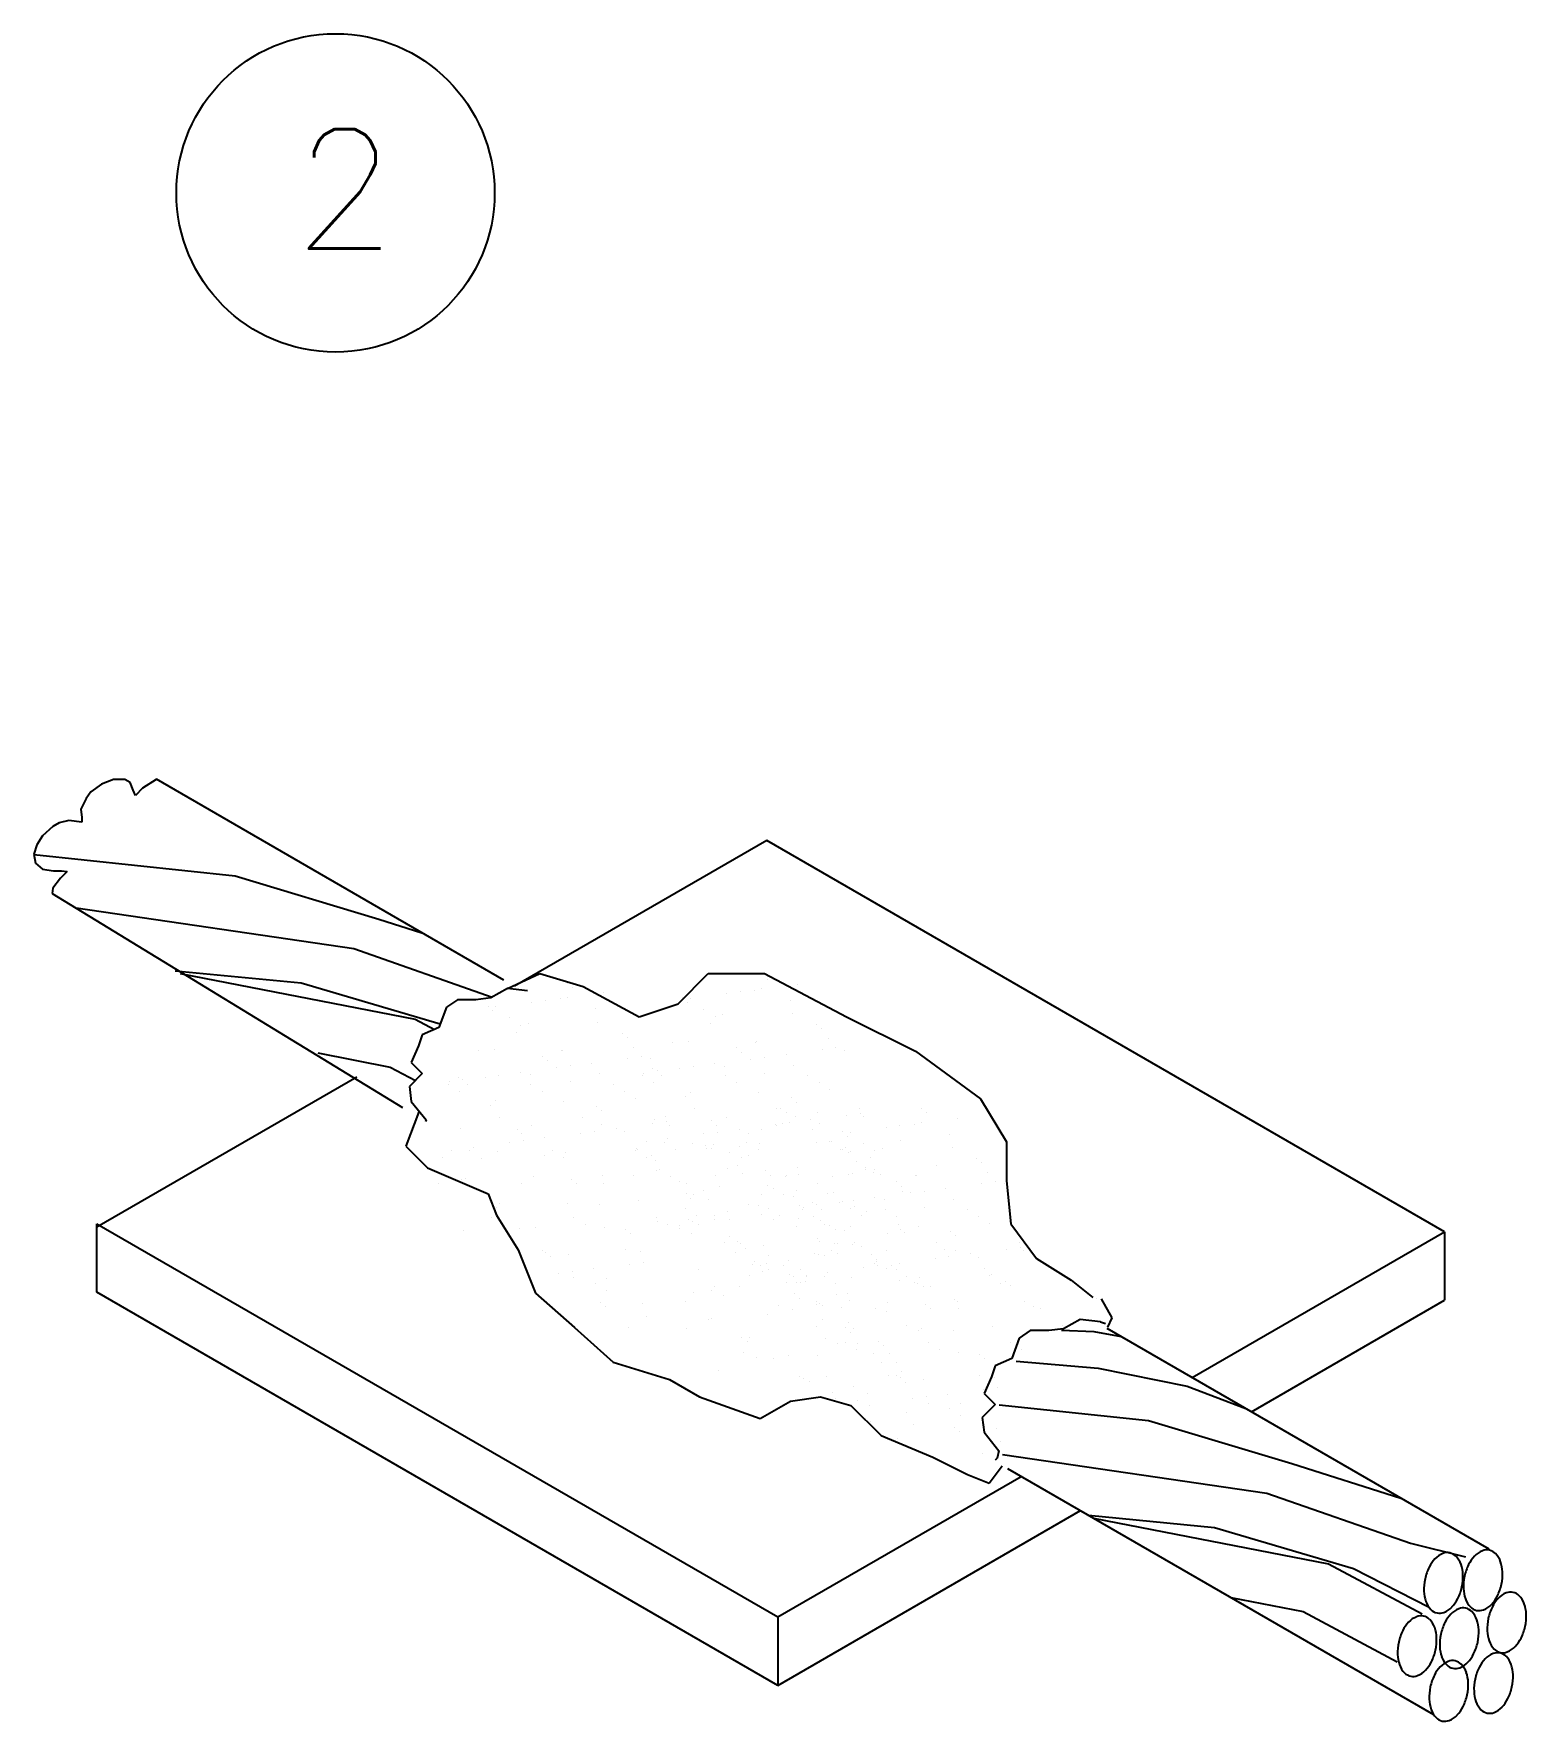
# Model space of a CAD drawing. Header units: millimetres. Extents: x 1852829 to 1882754, y -270850 to -231658.
# Drawn here: x 1858827.2 to 1859048.8, y -238051 to -237800.5 of the extents above; entities that cross this region are included whole.
import ezdxf
from ezdxf.enums import TextEntityAlignment as Align

# ---------------------------------------------------------------- set-up
doc = ezdxf.new("R2010")
doc.units = ezdxf.units.MM
doc.layers.add('DETAYLAR', color=7, linetype='Continuous')
doc.styles.add('ELEKTRIK', font='romanstw.shx', dxfattribs={"height": 0.2})

# ---------------------------------------------------------------- blocks, each defined once
blk = doc.blocks.new('TD1')
at = {"color": 4, "ltscale": 40}
for p, q in [((-235.44, 1341.51), (-238.09, 1339.59)), ((-232.5, 1342.68), (-235.44, 1341.51)), ((-229.7, 1342.68), (-232.5, 1342.68)), ((-228.38, 1341.95), (-229.7, 1342.68)), ((-227.64, 1340.04), (-228.38, 1341.95)), ((-227.05, 1338.71), (-227.64, 1340.04)), ((-225.29, 1340.48), (-227.05, 1338.71)), ((-221.9, 1342.68), (-225.29, 1340.48)), ((-221.86, 1342.7), (-221.9, 1342.68)), ((-135.84, 1293.04), (-221.86, 1342.7)), ((-239.27, 1337.98), (-240.59, 1335.33)), ((-238.09, 1339.59), (-239.27, 1337.98)), ((-245.89, 1331.95), (-247.51, 1331.07)), ((-243.53, 1332.54), (-245.89, 1331.95)), ((-240.3, 1332.1), (-243.53, 1332.54)), ((-240.59, 1335.33), (-240.3, 1333.27)), ((-240.3, 1333.27), (-240.3, 1332.1)), ((-250.01, 1328.71), (-251.48, 1326.51)), ((-247.51, 1331.07), (-250.01, 1328.71)), ((-70.76, 1327.58), (-133.26, 1291.54)), ((96.94, 1230.76), (-70.76, 1327.58)), ((-251.48, 1326.51), (-252.21, 1324.15)), ((-252.21, 1324.15), (-251.77, 1321.95)), ((-251.77, 1321.95), (-250.01, 1320.48)), ((-250.01, 1320.48), (-247.36, 1320.04)), ((-247.36, 1320.04), (-245.3, 1320.04)), ((-243.97, 1319.89), (-245.59, 1318.27)), ((-245.3, 1320.04), (-243.97, 1319.89)), ((-247.51, 1315.77), (-247.68, 1314.49)), ((-245.59, 1318.27), (-247.51, 1315.77)), ((-247.68, 1314.49), (-160.99, 1261.51)), ((-135, 1290.92), (-126.97, 1294.67)), ((-126.97, 1294.67), (-116.27, 1291.46)), ((-92.76, 1287.19), (-85.27, 1294.67)), ((-85.27, 1294.67), (-71.37, 1294.67)), ((-71.37, 1294.67), (-51.06, 1283.98)), ((-135, 1290.92), (-139.12, 1288.63)), ((-130, 1290.36), (-135, 1290.92)), ((-116.27, 1291.46), (-102.38, 1283.98)), ((-150.1, 1286.35), (-151.93, 1281.32)), ((-147.35, 1288.18), (-150.1, 1286.35)), ((-142.78, 1288.18), (-147.35, 1288.18)), ((-139.12, 1288.63), (-142.78, 1288.18)), ((-102.38, 1283.98), (-92.76, 1287.19)), ((-51.06, 1283.98), (-33.96, 1275.44)), ((-156.05, 1279.49), (-156.96, 1276.74)), ((-151.93, 1281.32), (-156.05, 1279.49)), ((-156.96, 1276.74), (-158.79, 1272.63)), ((-33.96, 1275.44), (-17.92, 1263.68)), ((-156.05, 1269.89), (-159.25, 1266.68)), ((-158.79, 1272.63), (-156.05, 1269.89)), ((-172.29, 1269.03), (-236.58, 1231.95)), ((-159.25, 1266.68), (-158.79, 1263.03)), ((-158.79, 1263.03), (-155.13, 1258.45)), ((-17.92, 1263.68), (-11.5, 1253)), ((-156.9, 1260.48), (-160.11, 1251.93)), ((-155.13, 1258.45), (-155.23, 1258.06)), ((-11.5, 1253), (-11.5, 1243.38)), ((-160.11, 1251.93), (-154.76, 1246.59)), ((-154.76, 1246.59), (-139.79, 1240.18)), ((-139.79, 1240.18), (-137.66, 1234.84)), ((-11.5, 1243.38), (-10.44, 1232.7)), ((-236.58, 1232.75), (-68.09, 1135.48)), ((-236.58, 1215.82), (-236.58, 1232.75)), ((-137.66, 1234.84), (-132.31, 1226.29)), ((-10.44, 1232.7), (-4.02, 1224.15)), ((34.48, 1194.7), (96.94, 1230.76)), ((96.94, 1230.76), (96.94, 1213.83)), ((-132.31, 1226.29), (-128.03, 1215.61)), ((-4.02, 1224.15), (4.53, 1218.81)), ((-68.09, 1118.54), (-236.58, 1215.82)), ((-128.03, 1215.61), (-118.41, 1207.06)), ((4.53, 1218.81), (9.88, 1214.54)), ((11.95, 1214.21), (14.63, 1209.46)), ((49.15, 1186.23), (96.94, 1213.83)), ((-118.41, 1207.06), (-108.79, 1198.51)), ((2.65, 1206.76), (-1.01, 1206.31)), ((6.77, 1209.05), (2.65, 1206.76)), ((11.77, 1208.49), (6.77, 1209.05)), ((11.77, 1208.49), (13.04, 1208.06)), ((107.94, 1152.29), (13.42, 1206.86)), ((14.63, 1209.46), (13.5, 1207.21)), ((-8.33, 1204.48), (-10.16, 1199.45)), ((-5.58, 1206.31), (-8.33, 1204.48)), ((-1.01, 1206.31), (-5.58, 1206.31)), ((-108.79, 1198.51), (-94.89, 1194.24)), ((-10.16, 1199.45), (-14.28, 1197.62)), ((-94.89, 1194.24), (-87.41, 1189.97)), ((-15.19, 1194.88), (-17.02, 1190.76)), ((-14.28, 1197.62), (-15.19, 1194.88)), ((-87.41, 1189.97), (-72.44, 1184.62)), ((-64.96, 1188.9), (-57.48, 1189.97)), ((-57.48, 1189.97), (-49.99, 1187.83)), ((-17.02, 1190.76), (-14.28, 1188.02)), ((-72.44, 1184.62), (-64.96, 1188.9)), ((-49.99, 1187.83), (-42.51, 1180.35)), ((-14.28, 1188.02), (-17.48, 1184.82)), ((-17.48, 1184.82), (-17.02, 1181.16)), ((-42.51, 1180.35), (-29.68, 1175.01)), ((-17.02, 1181.16), (-13.36, 1176.58)), ((-29.68, 1175.01), (-21.13, 1170.74)), ((-13.82, 1174.76), (-14.28, 1174.3)), ((-13.36, 1176.58), (-13.82, 1174.76)), ((-68.09, 1135.48), (-7.86, 1170.25)), ((-21.13, 1170.74), (-15.78, 1168.6)), ((-15.78, 1168.6), (-12.57, 1172.87)), ((94.31, 1111.27), (-11.12, 1172.14)), ((-68.09, 1118.54), (6.81, 1161.79)), ((-68.09, 1135.48), (-68.09, 1118.54))]:
    blk.add_line(p, q, dxfattribs=at)
at = {"color": 2, "ltscale": 40}
for p, q in [((-252.2, 1324.09), (-202.34, 1318.84)), ((-202.34, 1318.84), (-166.83, 1308.14)), ((-241.74, 1310.87), (-173.03, 1300.82)), ((-166.83, 1308.14), (-156.15, 1304.76)), ((-173.03, 1300.82), (-138.73, 1288.85)), ((-217.18, 1295.36), (-186, 1292.37)), ((-215.96, 1294.65), (-157.82, 1283.36)), ((-186, 1292.37), (-151.62, 1282.23)), ((-157.82, 1283.36), (-153.06, 1280.82)), ((-151.62, 1282.23), (-151.6, 1282.22)), ((-181.94, 1275.01), (-164.02, 1271.53)), ((-164.02, 1271.53), (-157.75, 1268.19)), ((2.17, 1206.44), (10.12, 1206.08)), ((10.12, 1206.08), (16.9, 1204.85)), ((-9.04, 1198.76), (11.25, 1197.07)), ((11.25, 1197.07), (33.23, 1192.56)), ((33.23, 1192.56), (47.77, 1187.03)), ((-13.29, 1188), (23.65, 1184.11)), ((23.65, 1184.11), (59.16, 1173.41)), ((-12.46, 1175.66), (52.96, 1166.09)), ((59.16, 1173.41), (86.12, 1164.88)), ((52.96, 1166.09), (88.47, 1153.7)), ((8.81, 1160.63), (39.99, 1157.64)), ((10.03, 1159.93), (68.18, 1148.63)), ((39.99, 1157.64), (74.38, 1147.5)), ((88.47, 1153.7), (102.12, 1150.32)), ((68.18, 1148.63), (91.41, 1136.24)), ((74.38, 1147.5), (93.1, 1137.93)), ((44.05, 1140.28), (61.98, 1136.8)), ((61.98, 1136.8), (85.21, 1124.41))]:
    blk.add_line(p, q, dxfattribs=at)
at = {"color": 0, "ltscale": 40}
for p, q in [((-71.95, 1294.39), (-71.95, 1294.39)), ((-120.06, 1292.26), (-120.06, 1292.26)), ((-118.85, 1291.15), (-118.85, 1291.15)), ((-77.39, 1290.14), (-77.39, 1290.14)), ((-73.75, 1290.5), (-73.75, 1290.5)), ((-72.06, 1290.85), (-72.06, 1290.85)), ((-70.74, 1293.28), (-70.74, 1293.28)), ((-63.14, 1292.02), (-63.14, 1292.02)), ((-139.78, 1286.5), (-139.78, 1286.5)), ((-137.83, 1286.38), (-137.83, 1286.38)), ((-128.92, 1287.56), (-128.92, 1287.56)), ((-125.5, 1288.01), (-125.5, 1288.01)), ((-121.86, 1288.36), (-121.86, 1288.36)), ((-120.17, 1288.71), (-120.17, 1288.71)), ((-113.14, 1285.92), (-113.14, 1285.92)), ((-111.25, 1289.88), (-111.25, 1289.88)), ((-91.67, 1288.63), (-91.67, 1288.63)), ((-90.46, 1287.52), (-90.46, 1287.52)), ((-89.72, 1288.52), (-89.72, 1288.52)), ((-86.34, 1285.81), (-86.34, 1285.81)), ((-80.81, 1289.69), (-80.81, 1289.69)), ((-65.03, 1288.05), (-65.03, 1288.05)), ((-138.57, 1285.39), (-138.57, 1285.39)), ((-134.45, 1283.68), (-134.45, 1283.68)), ((-131.68, 1281.91), (-131.68, 1281.91)), ((-129.77, 1282.29), (-129.77, 1282.29)), ((-112.6, 1282.51), (-112.6, 1282.51)), ((-84.76, 1282.29), (-84.76, 1282.29)), ((-83.57, 1284.05), (-83.57, 1284.05)), ((-81.67, 1284.43), (-81.67, 1284.43)), ((-64.49, 1284.65), (-64.49, 1284.65)), ((-58.5, 1282.07), (-58.5, 1282.07)), ((-132.86, 1280.16), (-132.86, 1280.16)), ((-106.6, 1279.93), (-106.6, 1279.93)), ((-105.39, 1278.82), (-105.39, 1278.82)), ((-94.05, 1277.67), (-94.05, 1277.67)), ((-90.13, 1277.94), (-90.13, 1277.94)), ((-73.61, 1277.7), (-73.61, 1277.7)), ((-73.34, 1277.86), (-73.34, 1277.86)), ((-57.29, 1280.96), (-57.29, 1280.96)), ((-55.61, 1278.5), (-55.61, 1278.5)), ((-142.16, 1275.53), (-142.16, 1275.53)), ((-138.23, 1275.8), (-138.23, 1275.8)), ((-126.33, 1274.17), (-126.33, 1274.17)), ((-121.72, 1275.57), (-121.72, 1275.57)), ((-121.45, 1275.72), (-121.45, 1275.72)), ((-105.2, 1273.69), (-105.2, 1273.69)), ((-103.72, 1276.36), (-103.72, 1276.36)), ((-101.79, 1274.14), (-101.79, 1274.14)), ((-99.69, 1273.59), (-99.69, 1273.59)), ((-78.22, 1276.31), (-78.22, 1276.31)), ((-77.01, 1275.2), (-77.01, 1275.2)), ((-74.76, 1273.5), (-74.76, 1273.5)), ((-71.34, 1273.95), (-71.34, 1273.95)), ((-66.01, 1274.65), (-66.01, 1274.65)), ((-57.09, 1275.82), (-57.09, 1275.82)), ((-53.68, 1276.27), (-53.68, 1276.27)), ((-51.58, 1275.73), (-51.58, 1275.73)), ((-137.11, 1269.49), (-137.11, 1269.49)), ((-131.78, 1270.19), (-131.78, 1270.19)), ((-129.36, 1269.65), (-129.36, 1269.65)), ((-125.12, 1273.06), (-125.12, 1273.06)), ((-122.87, 1271.36), (-122.87, 1271.36)), ((-119.45, 1271.81), (-119.45, 1271.81)), ((-114.11, 1272.51), (-114.11, 1272.51)), ((-112.18, 1269.87), (-112.18, 1269.87)), ((-101.48, 1269.34), (-101.48, 1269.34)), ((-101.34, 1270), (-101.34, 1270)), ((-98.98, 1271.15), (-98.98, 1271.15)), ((-97.95, 1270.55), (-97.95, 1270.55)), ((-96.74, 1269.44), (-96.74, 1269.44)), ((-92.42, 1271.17), (-92.42, 1271.17)), ((-89.01, 1271.62), (-89.01, 1271.62)), ((-83.67, 1272.33), (-83.67, 1272.33)), ((-81.25, 1271.78), (-81.25, 1271.78)), ((-81.04, 1269.38), (-81.04, 1269.38)), ((-71.3, 1269.97), (-71.3, 1269.97)), ((-64.07, 1272), (-64.07, 1272)), ((-60.61, 1269.42), (-60.61, 1269.42)), ((-149.59, 1267.21), (-149.59, 1267.21)), ((-149.44, 1267.86), (-149.44, 1267.86)), ((-147.09, 1269.01), (-147.09, 1269.01)), ((-146.82, 1265.44), (-146.82, 1265.44)), ((-146.06, 1268.41), (-146.06, 1268.41)), ((-144.85, 1267.3), (-144.85, 1267.3)), ((-140.53, 1269.04), (-140.53, 1269.04)), ((-129.15, 1267.24), (-129.15, 1267.24)), ((-126.38, 1265.48), (-126.38, 1265.48)), ((-119.41, 1267.83), (-119.41, 1267.83)), ((-108.71, 1267.28), (-108.71, 1267.28)), ((-105.95, 1265.52), (-105.95, 1265.52)), ((-98.71, 1267.58), (-98.71, 1267.58)), ((-89.71, 1265.29), (-89.71, 1265.29)), ((-78.27, 1267.62), (-78.27, 1267.62)), ((-72.92, 1265.21), (-72.92, 1265.21)), ((-57.84, 1267.66), (-57.84, 1267.66)), ((-55.2, 1265.85), (-55.2, 1265.85)), ((-139.14, 1262.07), (-139.14, 1262.07)), ((-137.82, 1263.16), (-137.82, 1263.16)), ((-121.03, 1263.08), (-121.03, 1263.08)), ((-112.88, 1261.85), (-112.88, 1261.85)), ((-111.67, 1260.74), (-111.67, 1260.74)), ((-103.31, 1263.71), (-103.31, 1263.71)), ((-91.03, 1264.21), (-91.03, 1264.21)), ((-88.75, 1261.23), (-88.75, 1261.23)), ((-68.31, 1261.27), (-68.31, 1261.27)), ((-67.32, 1261.15), (-67.32, 1261.15)), ((-64.77, 1263.98), (-64.77, 1263.98)), ((-63.56, 1262.87), (-63.56, 1262.87)), ((-47.88, 1261.31), (-47.88, 1261.31)), ((-32.39, 1261.27), (-32.39, 1261.27)), ((-136.86, 1259.1), (-136.86, 1259.1)), ((-128.95, 1257), (-128.95, 1257)), ((-116.42, 1259.13), (-116.42, 1259.13)), ((-111.77, 1257.22), (-111.77, 1257.22)), ((-99.15, 1257.49), (-99.15, 1257.49)), ((-98.56, 1258.5), (-98.56, 1258.5)), ((-95.98, 1259.17), (-95.98, 1259.17)), ((-95.73, 1257.94), (-95.73, 1257.94)), ((-94.98, 1257.14), (-94.98, 1257.14)), ((-84.5, 1258.22), (-84.5, 1258.22)), ((-83.29, 1257.11), (-83.29, 1257.11)), ((-80.84, 1259.14), (-80.84, 1259.14)), ((-68.71, 1257.3), (-68.71, 1257.3)), ((-68.47, 1257.01), (-68.47, 1257.01)), ((-66.85, 1257.63), (-66.85, 1257.63)), ((-65.95, 1260.25), (-65.95, 1260.25)), ((-65.29, 1257.75), (-65.29, 1257.75)), ((-63.66, 1259.36), (-63.66, 1259.36)), ((-59.96, 1258.46), (-59.96, 1258.46)), ((-58.25, 1260.25), (-58.25, 1260.25)), ((-57.85, 1257.64), (-57.85, 1257.64)), ((-51.04, 1259.63), (-51.04, 1259.63)), ((-47.63, 1260.08), (-47.63, 1260.08)), ((-46.87, 1259.28), (-46.87, 1259.28)), ((-41.25, 1256.57), (-41.25, 1256.57)), ((-37.84, 1257.02), (-37.84, 1257.02)), ((-34.2, 1257.38), (-34.2, 1257.38)), ((-32.5, 1257.73), (-32.5, 1257.73)), ((-31.18, 1260.17), (-31.18, 1260.17)), ((-23.59, 1258.9), (-23.59, 1258.9)), ((-146.67, 1256.36), (-146.67, 1256.36)), ((-134.48, 1252.84), (-134.48, 1252.84)), ((-132.61, 1256.09), (-132.61, 1256.09)), ((-131.4, 1254.98), (-131.4, 1254.98)), ((-131.06, 1253.29), (-131.06, 1253.29)), ((-125.73, 1253.99), (-125.73, 1253.99)), ((-116.82, 1255.17), (-116.82, 1255.17)), ((-113.4, 1255.62), (-113.4, 1255.62)), ((-108.06, 1256.32), (-108.06, 1256.32)), ((-105.96, 1255.51), (-105.96, 1255.51)), ((-100.62, 1253.1), (-100.62, 1253.1)), ((-96.18, 1252.91), (-96.18, 1252.91)), ((-95.28, 1253.81), (-95.28, 1253.81)), ((-89.3, 1252.65), (-89.3, 1252.65)), ((-86.37, 1254.98), (-86.37, 1254.98)), ((-83.89, 1252.43), (-83.89, 1252.43)), ((-82.96, 1255.43), (-82.96, 1255.43)), ((-77.62, 1256.13), (-77.62, 1256.13)), ((-75.74, 1252.95), (-75.74, 1252.95)), ((-75.29, 1255.06), (-75.29, 1255.06)), ((-72.51, 1252.57), (-72.51, 1252.57)), ((-72, 1256.06), (-72, 1256.06)), ((-59.46, 1256.03), (-59.46, 1256.03)), ((-58.37, 1252.76), (-58.37, 1252.76)), ((-55.31, 1252.99), (-55.31, 1252.99)), ((-54.79, 1253.21), (-54.79, 1253.21)), ((-52.12, 1255.51), (-52.12, 1255.51)), ((-50.91, 1254.41), (-50.91, 1254.41)), ((-50.16, 1255.4), (-50.16, 1255.4)), ((-46.79, 1252.7), (-46.79, 1252.7)), ((-37.61, 1253.42), (-37.61, 1253.42)), ((-25.47, 1254.93), (-25.47, 1254.93)), ((-151.13, 1249.22), (-151.13, 1249.22)), ((-148.73, 1250.97), (-148.73, 1250.97)), ((-144.29, 1250.77), (-144.29, 1250.77)), ((-143.39, 1251.67), (-143.39, 1251.67)), ((-141.52, 1249.01), (-141.52, 1249.01)), ((-137.41, 1250.51), (-137.41, 1250.51)), ((-125.69, 1249.75), (-125.69, 1249.75)), ((-123.85, 1250.81), (-123.85, 1250.81)), ((-121.08, 1249.05), (-121.08, 1249.05)), ((-120.62, 1250.43), (-120.62, 1250.43)), ((-103.41, 1250.85), (-103.41, 1250.85)), ((-103.02, 1251.35), (-103.02, 1251.35)), ((-102.9, 1251.07), (-102.9, 1251.07)), ((-100.65, 1249.09), (-100.65, 1249.09)), ((-99.43, 1249.52), (-99.43, 1249.52)), ((-98.22, 1248.41), (-98.22, 1248.41)), ((-93.41, 1251.15), (-93.41, 1251.15)), ((-85.84, 1252.23), (-85.84, 1252.23)), ((-85.72, 1251.29), (-85.72, 1251.29)), ((-84.46, 1251.33), (-84.46, 1251.33)), ((-80.11, 1250.32), (-80.11, 1250.32)), ((-77.58, 1251.88), (-77.58, 1251.88)), ((-77.1, 1249.04), (-77.1, 1249.04)), ((-75.27, 1249.72), (-75.27, 1249.72)), ((-72.97, 1251.19), (-72.97, 1251.19)), ((-52.54, 1251.22), (-52.54, 1251.22)), ((-52.03, 1251.2), (-52.03, 1251.2)), ((-51.32, 1251.66), (-51.32, 1251.66)), ((-50.66, 1250.31), (-50.66, 1250.31)), ((-50.11, 1250.55), (-50.11, 1250.55)), ((-45.2, 1249.17), (-45.2, 1249.17)), ((-44.02, 1250.93), (-44.02, 1250.93)), ((-42.11, 1251.31), (-42.11, 1251.31)), ((-24.93, 1251.53), (-24.93, 1251.53)), ((-18.94, 1248.95), (-18.94, 1248.95)), ((-128.53, 1244.36), (-128.53, 1244.36)), ((-111.36, 1244.58), (-111.36, 1244.58)), ((-103.89, 1244.76), (-103.89, 1244.76)), ((-98.15, 1245.86), (-98.15, 1245.86)), ((-97.31, 1246.12), (-97.31, 1246.12)), ((-94.57, 1244.5), (-94.57, 1244.5)), ((-83.45, 1244.8), (-83.45, 1244.8)), ((-80.43, 1246.49), (-80.43, 1246.49)), ((-77.97, 1247.11), (-77.97, 1247.11)), ((-76.84, 1245.14), (-76.84, 1245.14)), ((-71.05, 1245.9), (-71.05, 1245.9)), ((-69.84, 1244.79), (-69.84, 1244.79)), ((-66.23, 1244.41), (-66.23, 1244.41)), ((-65.98, 1244.61), (-65.98, 1244.61)), ((-63.25, 1246.71), (-63.25, 1246.71)), ((-63.01, 1244.84), (-63.01, 1244.84)), ((-54.49, 1244.55), (-54.49, 1244.55)), ((-50.57, 1244.82), (-50.57, 1244.82)), ((-49.62, 1245.27), (-49.62, 1245.27)), ((-48.6, 1248.15), (-48.6, 1248.15)), ((-46.46, 1246.63), (-46.46, 1246.63)), ((-46.33, 1246.28), (-46.33, 1246.28)), ((-44.4, 1245.32), (-44.4, 1245.32)), ((-44.16, 1246.08), (-44.16, 1246.08)), ((-42.58, 1244.88), (-42.58, 1244.88)), ((-34.06, 1244.59), (-34.06, 1244.59)), ((-33.78, 1244.74), (-33.78, 1244.74)), ((-28.74, 1247.27), (-28.74, 1247.27)), ((-17.73, 1247.84), (-17.73, 1247.84)), ((-16.06, 1245.38), (-16.06, 1245.38)), ((-151.99, 1242.63), (-151.99, 1242.63)), ((-146.26, 1243.72), (-146.26, 1243.72)), ((-145.42, 1243.99), (-145.42, 1243.99)), ((-131.56, 1242.66), (-131.56, 1242.66)), ((-119.16, 1243.76), (-119.16, 1243.76)), ((-117.95, 1242.65), (-117.95, 1242.65)), ((-111.12, 1242.7), (-111.12, 1242.7)), ((-92.51, 1243.18), (-92.51, 1243.18)), ((-90.78, 1240.14), (-90.78, 1240.14)), ((-90.68, 1242.74), (-90.68, 1242.74)), ((-88.89, 1240), (-88.89, 1240)), ((-86.38, 1241.02), (-86.38, 1241.02)), ((-82.55, 1241.93), (-82.55, 1241.93)), ((-72.1, 1239.92), (-72.1, 1239.92)), ((-70.54, 1242.28), (-70.54, 1242.28)), ((-69.17, 1241.38), (-69.17, 1241.38)), ((-66.66, 1240.08), (-66.66, 1240.08)), ((-63.37, 1241.08), (-63.37, 1241.08)), ((-58.22, 1242.65), (-58.22, 1242.65)), ((-55.88, 1240.36), (-55.88, 1240.36)), ((-54.37, 1240.56), (-54.37, 1240.56)), ((-38.67, 1243.19), (-38.67, 1243.19)), ((-37.46, 1242.08), (-37.46, 1242.08)), ((-37.2, 1240.78), (-37.2, 1240.78)), ((-35.2, 1240.38), (-35.2, 1240.38)), ((-31.78, 1240.83), (-31.78, 1240.83)), ((-26.45, 1241.53), (-26.45, 1241.53)), ((-17.54, 1242.71), (-17.54, 1242.71)), ((-14.12, 1243.15), (-14.12, 1243.15)), ((-12.02, 1242.61), (-12.02, 1242.61)), ((-138.89, 1238), (-138.89, 1238)), ((-137.68, 1236.89), (-137.68, 1236.89)), ((-136.99, 1237.87), (-136.99, 1237.87)), ((-120.21, 1237.79), (-120.21, 1237.79)), ((-112.24, 1237.42), (-112.24, 1237.42)), ((-102.48, 1238.42), (-102.48, 1238.42)), ((-90.88, 1236.48), (-90.88, 1236.48)), ((-89.57, 1239.03), (-89.57, 1239.03)), ((-85.3, 1238.64), (-85.3, 1238.64)), ((-80.41, 1235.88), (-80.41, 1235.88)), ((-75.26, 1237.45), (-75.26, 1237.45)), ((-72.79, 1237.32), (-72.79, 1237.32)), ((-70.44, 1236.51), (-70.44, 1236.51)), ((-64.13, 1239.56), (-64.13, 1239.56)), ((-62.68, 1237.16), (-62.68, 1237.16)), ((-61.92, 1236.22), (-61.92, 1236.22)), ((-61.78, 1236.88), (-61.78, 1236.88)), ((-59.42, 1238.03), (-59.42, 1238.03)), ((-58.39, 1237.43), (-58.39, 1237.43)), ((-57.19, 1236.32), (-57.19, 1236.32)), ((-52.87, 1238.05), (-52.87, 1238.05)), ((-52.03, 1238.38), (-52.03, 1238.38)), ((-50.01, 1236.55), (-50.01, 1236.55)), ((-49.45, 1238.5), (-49.45, 1238.5)), ((-49.01, 1237.09), (-49.01, 1237.09)), ((-46.12, 1235.74), (-46.12, 1235.74)), ((-44.11, 1239.21), (-44.11, 1239.21)), ((-41.7, 1238.66), (-41.7, 1238.66)), ((-41.49, 1236.26), (-41.49, 1236.26)), ((-31.75, 1236.85), (-31.75, 1236.85)), ((-24.52, 1238.88), (-24.52, 1238.88)), ((-21.05, 1236.3), (-21.05, 1236.3)), ((-138.99, 1234.34), (-138.99, 1234.34)), ((-136.22, 1232.58), (-136.22, 1232.58)), ((-131.97, 1231.66), (-131.97, 1231.66)), ((-128.12, 1231.71), (-128.12, 1231.71)), ((-118.55, 1234.38), (-118.55, 1234.38)), ((-115.78, 1232.62), (-115.78, 1232.62)), ((-110.94, 1231.93), (-110.94, 1231.93)), ((-98.11, 1234.42), (-98.11, 1234.42)), ((-97.74, 1233.21), (-97.74, 1233.21)), ((-95.35, 1232.65), (-95.35, 1232.65)), ((-92.34, 1231.59), (-92.34, 1231.59)), ((-92.31, 1232.26), (-92.31, 1232.26)), ((-90.17, 1233.78), (-90.17, 1233.78)), ((-89.06, 1233.36), (-89.06, 1233.36)), ((-88.11, 1234.71), (-88.11, 1234.71)), ((-87.68, 1232.46), (-87.68, 1232.46)), ((-83.86, 1233.8), (-83.86, 1233.8)), ((-83.71, 1234.88), (-83.71, 1234.88)), ((-80.01, 1233.85), (-80.01, 1233.85)), ((-72.19, 1234.98), (-72.19, 1234.98)), ((-69.17, 1233.7), (-69.17, 1233.7)), ((-67.67, 1234.75), (-67.67, 1234.75)), ((-63.49, 1232.2), (-63.49, 1232.2)), ((-62.83, 1234.07), (-62.83, 1234.07)), ((-59.15, 1234.46), (-59.15, 1234.46)), ((-57.6, 1233.57), (-57.6, 1233.57)), ((-56.39, 1232.46), (-56.39, 1232.46)), ((-55.25, 1232.33), (-55.25, 1232.33)), ((-50.16, 1232.17), (-50.16, 1232.17)), ((-47.24, 1234.79), (-47.24, 1234.79)), ((-38.72, 1234.5), (-38.72, 1234.5)), ((-38.14, 1232.47), (-38.14, 1232.47)), ((-33.37, 1232.09), (-33.37, 1232.09)), ((-18.28, 1234.54), (-18.28, 1234.54)), ((-15.64, 1232.73), (-15.64, 1232.73)), ((-145.85, 1231.07), (-145.85, 1231.07)), ((-105.71, 1231.44), (-105.71, 1231.44)), ((-104.5, 1230.33), (-104.5, 1230.33)), ((-89.32, 1230.3), (-89.32, 1230.3)), ((-81.19, 1228.24), (-81.19, 1228.24)), ((-80.07, 1229.52), (-80.07, 1229.52)), ((-78.15, 1228.37), (-78.15, 1228.37)), ((-77.33, 1227.81), (-77.33, 1227.81)), ((-58.3, 1229.07), (-58.3, 1229.07)), ((-57.71, 1228.41), (-57.71, 1228.41)), ((-53.96, 1227.92), (-53.96, 1227.92)), ((-53.88, 1231.44), (-53.88, 1231.44)), ((-53.39, 1227.95), (-53.39, 1227.95)), ((-51.48, 1231.09), (-51.48, 1231.09)), ((-49.59, 1227.67), (-49.59, 1227.67)), ((-49.19, 1228.11), (-49.19, 1228.11)), ((-40.99, 1230.29), (-40.99, 1230.29)), ((-37.7, 1231.3), (-37.7, 1231.3)), ((-36.82, 1230.63), (-36.82, 1230.63)), ((-28.76, 1228.15), (-28.76, 1228.15)), ((-25.22, 1230.86), (-25.22, 1230.86)), ((-24.01, 1229.75), (-24.01, 1229.75)), ((-8.32, 1228.19), (-8.32, 1228.19)), ((-126.26, 1226.23), (-126.26, 1226.23)), ((-125.44, 1225.68), (-125.44, 1225.68)), ((-124.23, 1224.57), (-124.23, 1224.57)), ((-119.79, 1225.14), (-119.79, 1225.14)), ((-105.82, 1226.27), (-105.82, 1226.27)), ((-102.07, 1225.78), (-102.07, 1225.78)), ((-101.3, 1223.23), (-101.3, 1223.23)), ((-78.45, 1225.68), (-78.45, 1225.68)), ((-76.12, 1226.7), (-76.12, 1226.7)), ((-73.76, 1223.41), (-73.76, 1223.41)), ((-71.68, 1227.28), (-71.68, 1227.28)), ((-70.3, 1224.91), (-70.3, 1224.91)), ((-65.52, 1223.74), (-65.52, 1223.74)), ((-59.01, 1225.38), (-59.01, 1225.38)), ((-58.03, 1225.1), (-58.03, 1225.1)), ((-56.6, 1224.91), (-56.6, 1224.91)), ((-54.74, 1226.1), (-54.74, 1226.1)), ((-53.19, 1225.36), (-53.19, 1225.36)), ((-47.39, 1227.21), (-47.39, 1227.21)), ((-44.94, 1225.1), (-44.94, 1225.1)), ((-43.73, 1224), (-43.73, 1224)), ((-43.63, 1223.34), (-43.63, 1223.34)), ((-41.28, 1226.02), (-41.28, 1226.02)), ((-29.15, 1224.18), (-29.15, 1224.18)), ((-26.72, 1226.38), (-26.72, 1226.38)), ((-25.73, 1224.63), (-25.73, 1224.63)), ((-24.1, 1226.24), (-24.1, 1226.24)), ((-20.4, 1225.34), (-20.4, 1225.34)), ((-18.3, 1224.52), (-18.3, 1224.52)), ((-11.49, 1226.51), (-11.49, 1226.51)), ((-8.07, 1226.96), (-8.07, 1226.96)), ((-7.32, 1226.16), (-7.32, 1226.16)), ((-122.38, 1220.45), (-122.38, 1220.45)), ((-118.96, 1220.9), (-118.96, 1220.9)), ((-118.52, 1219.34), (-118.52, 1219.34)), ((-113.63, 1221.6), (-113.63, 1221.6)), ((-110.53, 1219.29), (-110.53, 1219.29)), ((-104.71, 1222.78), (-104.71, 1222.78)), ((-87.68, 1221.37), (-87.68, 1221.37)), ((-75.08, 1219.9), (-75.08, 1219.9)), ((-74.27, 1222.59), (-74.27, 1222.59)), ((-72.39, 1222.51), (-72.39, 1222.51)), ((-71.78, 1220.9), (-71.78, 1220.9)), ((-70.85, 1223.04), (-70.85, 1223.04)), ((-70.41, 1221.47), (-70.41, 1221.47)), ((-66.63, 1222.47), (-66.63, 1222.47)), ((-65.14, 1220.08), (-65.14, 1220.08)), ((-64.26, 1219.64), (-64.26, 1219.64)), ((-62.42, 1221.42), (-62.42, 1221.42)), ((-61.06, 1219.98), (-61.06, 1219.98)), ((-61.01, 1219.8), (-61.01, 1219.8)), ((-56.62, 1219.79), (-56.62, 1219.79)), ((-55.73, 1220.69), (-55.73, 1220.69)), ((-49.74, 1219.53), (-49.74, 1219.53)), ((-46.81, 1221.86), (-46.81, 1221.86)), ((-44.11, 1223.04), (-44.11, 1223.04)), ((-43.4, 1222.31), (-43.4, 1222.31)), ((-41.09, 1221.75), (-41.09, 1221.75)), ((-39.96, 1222.38), (-39.96, 1222.38)), ((-38.58, 1221.49), (-38.58, 1221.49)), ((-38.06, 1223.01), (-38.06, 1223.01)), ((-36.19, 1219.83), (-36.19, 1219.83)), ((-32.96, 1219.45), (-32.96, 1219.45)), ((-16.96, 1221.77), (-16.96, 1221.77)), ((-15.75, 1219.87), (-15.75, 1219.87)), ((-15.23, 1220.09), (-15.23, 1220.09)), ((1.95, 1220.31), (1.95, 1220.31)), ((-113.25, 1217.94), (-113.25, 1217.94)), ((-110.48, 1216.18), (-110.48, 1216.18)), ((-88.82, 1215.71), (-88.82, 1215.71)), ((-84.41, 1216.25), (-84.41, 1216.25)), ((-83.68, 1217.28), (-83.68, 1217.28)), ((-81.39, 1214.96), (-81.39, 1214.96)), ((-77.58, 1217.12), (-77.58, 1217.12)), ((-65.9, 1218.29), (-65.9, 1218.29)), ((-63.88, 1215.49), (-63.88, 1215.49)), ((-63.46, 1218.24), (-63.46, 1218.24)), ((-62.37, 1218.32), (-62.37, 1218.32)), ((-61.24, 1218.36), (-61.24, 1218.36)), ((-53.85, 1218.03), (-53.85, 1218.03)), ((-53.55, 1215.27), (-53.55, 1215.27)), ((-50.91, 1215.55), (-50.91, 1215.55)), ((-38.03, 1218.76), (-38.03, 1218.76)), ((-34.34, 1218.22), (-34.34, 1218.22)), ((-33.42, 1218.07), (-33.42, 1218.07)), ((-32.09, 1217.26), (-32.09, 1217.26)), ((-30.22, 1217.13), (-30.22, 1217.13)), ((-12.98, 1218.1), (-12.98, 1218.1)), ((-11.77, 1218.54), (-11.77, 1218.54)), ((-10.56, 1217.43), (-10.56, 1217.43)), ((-111.98, 1213.35), (-111.98, 1213.35)), ((-110.78, 1212.24), (-110.78, 1212.24)), ((-101.66, 1213.13), (-101.66, 1213.13)), ((-90.9, 1213.59), (-90.9, 1213.59)), ((-67.82, 1212.51), (-67.82, 1212.51)), ((-64.33, 1211.64), (-64.33, 1211.64)), ((-62.67, 1214.38), (-62.67, 1214.38)), ((-58.59, 1212.74), (-58.59, 1212.74)), ((-58.47, 1213.46), (-58.47, 1213.46)), ((-57.75, 1213), (-57.75, 1213)), ((-57.1, 1212.56), (-57.1, 1212.56)), ((-52.41, 1211.97), (-52.41, 1211.97)), ((-50.37, 1213.73), (-50.37, 1213.73)), ((-43.89, 1211.68), (-43.89, 1211.68)), ((-41.15, 1210.93), (-41.15, 1210.93)), ((-40.87, 1213.38), (-40.87, 1213.38)), ((-31.49, 1212.78), (-31.49, 1212.78)), ((-30.28, 1211.67), (-30.28, 1211.67)), ((-24.24, 1213.97), (-24.24, 1213.97)), ((-23.69, 1213.59), (-23.69, 1213.59)), ((-23.46, 1211.72), (-23.46, 1211.72)), ((-6.9, 1213.51), (-6.9, 1213.51)), ((-4.85, 1212.2), (-4.85, 1212.2)), ((-3.02, 1211.76), (-3.02, 1211.76)), ((10.82, 1214.15), (10.82, 1214.15)), ((-105.07, 1207.01), (-105.07, 1207.01)), ((-100.52, 1209.84), (-100.52, 1209.84)), ((-90.68, 1206.95), (-90.68, 1206.95)), ((-85.2, 1208.97), (-85.2, 1208.97)), ((-84.41, 1209.37), (-84.41, 1209.37)), ((-70.52, 1210.34), (-70.52, 1210.34)), ((-58.52, 1207.39), (-58.52, 1207.39)), ((-56.96, 1209.15), (-56.96, 1209.15)), ((-51.22, 1207.02), (-51.22, 1207.02)), ((-50.61, 1208.34), (-50.61, 1208.34)), ((-49.33, 1206.88), (-49.33, 1206.88)), ((-36.18, 1207.7), (-36.18, 1207.7)), ((-32.54, 1206.8), (-32.54, 1206.8)), ((-14.82, 1207.44), (-14.82, 1207.44)), ((2.36, 1207.66), (2.36, 1207.66)), ((-76.99, 1204.54), (-76.99, 1204.54)), ((-75.61, 1203.64), (-75.61, 1203.64)), ((-75.1, 1204.71), (-75.1, 1204.71)), ((-56.33, 1204.3), (-56.33, 1204.3)), ((-53.31, 1203.02), (-53.31, 1203.02)), ((-51.32, 1203.36), (-51.32, 1203.36)), ((-50.01, 1205.91), (-50.01, 1205.91)), ((-48.42, 1203.14), (-48.42, 1203.14)), ((-43.18, 1203.51), (-43.18, 1203.51)), ((-41.8, 1202.62), (-41.8, 1202.62)), ((-33.16, 1206.41), (-33.16, 1206.41)), ((-30.89, 1203.4), (-30.89, 1203.4)), ((-24.57, 1206.44), (-24.57, 1206.44)), ((-10.45, 1203.43), (-10.45, 1203.43)), ((-76.48, 1200.91), (-76.48, 1200.91)), ((-73.46, 1199.63), (-73.46, 1199.63)), ((-69.12, 1199.42), (-69.12, 1199.42)), ((-65.33, 1200.1), (-65.33, 1200.1)), ((-58.18, 1200.09), (-58.18, 1200.09)), ((-48.55, 1201.6), (-48.55, 1201.6)), ((-44.3, 1200.68), (-44.3, 1200.68)), ((-42.44, 1198.4), (-42.44, 1198.4)), ((-40.46, 1200.73), (-40.46, 1200.73)), ((-38.66, 1198.53), (-38.66, 1198.53)), ((-28.12, 1201.63), (-28.12, 1201.63)), ((-23.28, 1200.95), (-23.28, 1200.95)), ((-18.04, 1200.45), (-18.04, 1200.45)), ((-16.83, 1199.34), (-16.83, 1199.34)), ((-7.68, 1201.67), (-7.68, 1201.67)), ((-82.71, 1196.56), (-82.71, 1196.56)), ((-62.59, 1195), (-62.59, 1195)), ((-61.69, 1194.59), (-61.69, 1194.59)), ((-56.04, 1194.99), (-56.04, 1194.99)), ((-40.78, 1195.13), (-40.78, 1195.13)), ((-38.59, 1195.25), (-38.59, 1195.25)), ((-37.77, 1194.69), (-37.77, 1194.69)), ((-37.48, 1196.14), (-37.48, 1196.14)), ((-32.13, 1194.16), (-32.13, 1194.16)), ((-18.16, 1195.29), (-18.16, 1195.29)), ((-14.4, 1194.8), (-14.4, 1194.8)), ((-60.32, 1193.69), (-60.32, 1193.69)), ((-57.82, 1189.94), (-57.82, 1189.94)), ((-54.52, 1190.94), (-54.52, 1190.94)), ((-49.38, 1192.51), (-49.38, 1192.51)), ((-45.94, 1190.74), (-45.94, 1190.74)), ((-36.56, 1193.58), (-36.56, 1193.58)), ((-31.3, 1189.92), (-31.3, 1189.92)), ((-25.96, 1190.62), (-25.96, 1190.62)), ((-17.05, 1191.8), (-17.05, 1191.8)), ((-13.63, 1192.25), (-13.63, 1192.25)), ((-53.83, 1189.47), (-53.83, 1189.47)), ((-48.4, 1188.96), (-48.4, 1188.96)), ((-45.38, 1187.68), (-45.38, 1187.68)), ((-36.18, 1186.12), (-36.18, 1186.12)), ((-34.71, 1189.47), (-34.71, 1189.47)), ((-30.85, 1188.35), (-30.85, 1188.35)), ((-25.59, 1186.96), (-25.59, 1186.96)), ((-22.86, 1188.3), (-22.86, 1188.3)), ((-46.4, 1184.64), (-46.4, 1184.64)), ((-45.02, 1183.75), (-45.02, 1183.75)), ((-34.51, 1183.06), (-34.51, 1183.06)), ((-24.32, 1182.37), (-24.32, 1182.37)), ((-22.82, 1185.2), (-22.82, 1185.2)), ((-13.99, 1182.15), (-13.99, 1182.15)), ((-38.53, 1179.52), (-38.53, 1179.52)), ((-23.11, 1181.26), (-23.11, 1181.26)), ((-12.86, 1178.85), (-12.86, 1178.85)), ((-17.4, 1176.03), (-17.4, 1176.03))]:
    blk.add_line(p, q, dxfattribs=at)
at = {"color": 2, "ltscale": 40}
blk.add_circle((-177.53, 1487.76), 39.38, dxfattribs=at)
at = {"color": 4, "ltscale": 40}
for centre, radius, start, end in [((100.68, 1144.04), 8.44, 136.3836, 153.6547), ((98.64, 1145.97), 5.64, 111.9385, 136.3836), ((97.64, 1148.46), 2.95, 77.9131, 111.9385), ((97.64, 1148.46), 2.95, 43.8877, 77.9131), ((95.71, 1146.6), 5.64, 19.4426, 43.8877), ((93.06, 1145.67), 8.44, 2.1715, 19.4426), ((113.97, 1142.95), 12.36, 153.6547, 167.9131), ((110.46, 1144.69), 8.44, 136.3836, 153.6547), ((108.43, 1146.62), 5.64, 111.9385, 136.3836), ((107.42, 1149.12), 2.95, 77.9131, 111.9385), ((107.42, 1149.12), 2.95, 43.8877, 77.9131), ((105.49, 1147.25), 5.64, 19.4426, 43.8877), ((102.84, 1146.32), 8.44, 2.1715, 19.4426), ((104.19, 1142.3), 12.36, 167.9131, 182.1715), ((104.19, 1142.3), 12.36, 153.6547, 167.9131), ((89.14, 1145.52), 12.36, 347.9131, 2.1715), ((113.97, 1142.95), 12.36, 167.9131, 182.1715), ((98.93, 1146.17), 12.36, 347.9131, 2.1715), ((100.27, 1142.15), 8.44, 182.1715, 199.4426), ((92.65, 1143.78), 8.44, 316.3836, 333.6547), ((89.14, 1145.52), 12.36, 333.6547, 347.9131), ((110.06, 1142.8), 8.44, 182.1715, 199.4426), ((107.41, 1141.87), 5.64, 199.4426, 223.8877), ((102.44, 1144.43), 8.44, 316.3836, 333.6547), ((116.33, 1134.26), 8.44, 136.3836, 153.6547), ((98.93, 1146.17), 12.36, 333.6547, 347.9131), ((114.3, 1136.2), 5.64, 111.9385, 136.3836), ((113.29, 1138.69), 2.95, 77.9131, 111.9385), ((113.29, 1138.69), 2.95, 43.8877, 77.9131), ((111.36, 1136.83), 5.64, 19.4426, 43.8877), ((92.12, 1130.33), 5.64, 111.9385, 136.3836), ((91.12, 1132.82), 2.95, 77.9131, 111.9385), ((91.12, 1132.82), 2.95, 43.8877, 77.9131), ((97.63, 1141.21), 5.64, 199.4426, 223.8877), ((95.69, 1139.35), 2.95, 223.8877, 257.9131), ((95.69, 1139.35), 2.95, 257.9131, 291.9385), ((94.69, 1141.84), 5.64, 291.9385, 316.3836), ((104.59, 1130.35), 8.44, 136.3836, 153.6547), ((102.56, 1132.29), 5.64, 111.9385, 136.3836), ((101.55, 1134.78), 2.95, 77.9131, 111.9385), ((101.55, 1134.78), 2.95, 43.8877, 77.9131), ((105.47, 1140), 2.95, 223.8877, 257.9131), ((99.62, 1132.92), 5.64, 19.4426, 43.8877), ((105.47, 1140), 2.95, 257.9131, 291.9385), ((104.47, 1142.49), 5.64, 291.9385, 316.3836), ((119.84, 1132.52), 12.36, 153.6547, 167.9131), ((108.71, 1135.89), 8.44, 2.1715, 19.4426), ((104.8, 1135.74), 12.36, 347.9131, 2.1715), ((97.67, 1126.66), 12.36, 153.6547, 167.9131), ((94.16, 1128.39), 8.44, 136.3836, 153.6547), ((89.19, 1130.96), 5.64, 19.4426, 43.8877), ((86.54, 1130.03), 8.44, 2.1715, 19.4426), ((108.1, 1128.61), 12.36, 153.6547, 167.9131), ((96.97, 1131.98), 8.44, 2.1715, 19.4426), ((93.06, 1131.83), 12.36, 347.9131, 2.1715), ((119.84, 1132.52), 12.36, 167.9131, 182.1715), ((115.93, 1132.37), 8.44, 182.1715, 199.4426), ((104.8, 1135.74), 12.36, 333.6547, 347.9131), ((97.67, 1126.66), 12.36, 167.9131, 182.1715), ((82.62, 1129.88), 12.36, 333.6547, 347.9131), ((82.62, 1129.88), 12.36, 347.9131, 2.1715), ((108.1, 1128.61), 12.36, 167.9131, 182.1715), ((104.19, 1128.46), 8.44, 182.1715, 199.4426), ((93.06, 1131.83), 12.36, 333.6547, 347.9131), ((113.28, 1131.44), 5.64, 199.4426, 223.8877), ((111.34, 1129.58), 2.95, 223.8877, 257.9131), ((110.34, 1132.07), 5.64, 291.9385, 316.3836), ((108.3, 1134.01), 8.44, 316.3836, 333.6547), ((93.75, 1126.51), 8.44, 182.1715, 199.4426), ((91.1, 1125.57), 5.64, 199.4426, 223.8877), ((86.13, 1128.14), 8.44, 316.3836, 333.6547), ((101.98, 1117.32), 8.44, 136.3836, 153.6547), ((99.95, 1119.25), 5.64, 111.9385, 136.3836), ((101.54, 1127.53), 5.64, 199.4426, 223.8877), ((99.6, 1125.67), 2.95, 223.8877, 257.9131), ((98.95, 1121.74), 2.95, 77.9131, 111.9385), ((98.95, 1121.74), 2.95, 43.8877, 77.9131), ((98.6, 1128.16), 5.64, 291.9385, 316.3836), ((97.01, 1119.88), 5.64, 19.4426, 43.8877), ((96.57, 1130.1), 8.44, 316.3836, 333.6547), ((116.58, 1117.53), 12.36, 153.6547, 167.9131), ((113.07, 1119.27), 8.44, 136.3836, 153.6547), ((111.04, 1121.21), 5.64, 111.9385, 136.3836), ((110.03, 1123.7), 2.95, 77.9131, 111.9385), ((110.03, 1123.7), 2.95, 43.8877, 77.9131), ((111.34, 1129.58), 2.95, 257.9131, 291.9385), ((108.1, 1121.84), 5.64, 19.4426, 43.8877), ((105.45, 1120.9), 8.44, 2.1715, 19.4426), ((89.17, 1123.71), 2.95, 223.8877, 257.9131), ((89.17, 1123.71), 2.95, 257.9131, 291.9385), ((88.17, 1126.2), 5.64, 291.9385, 316.3836), ((105.49, 1115.58), 12.36, 153.6547, 167.9131), ((99.6, 1125.67), 2.95, 257.9131, 291.9385), ((94.36, 1118.95), 8.44, 2.1715, 19.4426), ((90.45, 1118.8), 12.36, 347.9131, 2.1715), ((116.58, 1117.53), 12.36, 167.9131, 182.1715), ((101.53, 1120.76), 12.36, 347.9131, 2.1715), ((105.49, 1115.58), 12.36, 167.9131, 182.1715), ((101.58, 1115.43), 8.44, 182.1715, 199.4426), ((90.45, 1118.8), 12.36, 333.6547, 347.9131), ((112.67, 1117.39), 8.44, 182.1715, 199.4426), ((105.04, 1119.02), 8.44, 316.3836, 333.6547), ((101.53, 1120.76), 12.36, 333.6547, 347.9131), ((98.93, 1114.49), 5.64, 199.4426, 223.8877), ((96.99, 1112.63), 2.95, 223.8877, 257.9131), ((95.99, 1115.12), 5.64, 291.9385, 316.3836), ((93.96, 1117.06), 8.44, 316.3836, 333.6547), ((110.02, 1116.45), 5.64, 199.4426, 223.8877), ((108.08, 1114.59), 2.95, 223.8877, 257.9131), ((108.08, 1114.59), 2.95, 257.9131, 291.9385), ((107.08, 1117.08), 5.64, 291.9385, 316.3836), ((96.99, 1112.63), 2.95, 257.9131, 291.9385)]:
    blk.add_arc(centre, radius, start, end, dxfattribs=at)
at = {"color": 4, "ltscale": 40, "style": 'ELEKTRIK'}
blk.add_text('2', height=29.53, dxfattribs=at).set_placement((-175.25, 1473.99), align=Align.CENTER)

msp = doc.modelspace()

# ---------------------------------------------------------------- block references
at = {"layer": 'DETAYLAR', "transparency": 33554687, "xscale": 0.6000000000000001, "yscale": 0.6000000000000001, "zscale": 0.6000000000000001}
msp.add_blockref('TD1', (1858978.52, -238716.82), dxfattribs=at)

doc.saveas('drawing.dxf')
